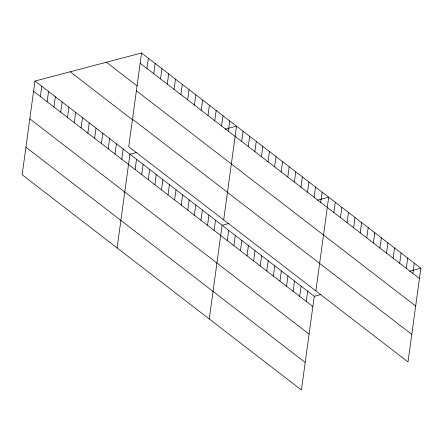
<?xml version="1.0" encoding="UTF-8"?>
<svg xmlns="http://www.w3.org/2000/svg" width="443" height="443" viewBox="0 0 443 443"><rect width="100%" height="100%" fill="white"/><g stroke="black" fill="none" stroke-linecap="round" stroke-linejoin="round"><path stroke-width="0.66" d="M34.986 81.041L22.15 174.763L301.428 390.017L314.27 296.295L34.986 81.041L141.572 52.983L420.85 268.236L408.014 361.959L128.73 146.705L141.572 52.983M40.368 96.513L41.769 86.269M47.152 101.74L48.553 91.496M53.93 106.968L55.336 96.724M60.713 112.195L62.12 101.951M67.497 117.423L68.903 107.178M74.28 122.65L75.681 112.406M81.063 127.877L82.464 117.633M87.847 133.105L89.248 122.861M94.625 138.332L96.031 128.088M101.408 143.565L102.815 133.315M108.192 148.793L109.598 138.543M114.975 154.02L116.376 143.77M121.759 159.247L123.16 148.998M117.107 247.953L129.943 154.225L136.854 152.409M146.949 68.46L148.355 58.21M135.121 169.547L136.527 159.303M153.732 73.688L155.139 63.438M141.705 174.62L143.111 164.375M160.516 78.915L161.916 68.665M148.289 179.692L149.69 169.447M167.299 84.142L168.7 73.892M154.873 184.77L156.274 174.52M174.082 89.37L175.483 79.12M161.457 189.842L162.858 179.598M180.86 94.597L182.267 84.347M168.035 194.914L169.442 184.67M187.644 99.825L189.05 89.575M174.62 199.987L176.026 189.742M194.427 105.052L195.828 94.802M181.204 205.065L182.61 194.815M201.211 110.279L202.612 100.035M187.788 210.137L189.189 199.893M207.994 115.507L209.395 105.262M194.372 215.209L195.773 204.965M200.95 220.282L202.357 210.037M214.777 120.734L216.178 110.49M207.534 225.36L208.941 215.11M221.555 125.962L222.962 115.717M214.119 230.432L215.525 220.188M228.339 131.189L229.745 120.945M209.268 318.982L222.104 225.26L229.014 223.444M223.687 219.894L236.523 126.172L225.221 129.146M227.287 240.577L228.688 230.332M241.706 141.489L243.107 131.244M233.865 245.655L235.272 235.41M248.29 146.561L249.691 136.317M240.449 250.727L241.856 240.483M254.869 151.639L256.275 141.389M247.033 255.799L248.44 245.555M261.453 156.711L262.86 146.467M253.617 260.872L255.018 250.627M268.037 161.784L269.438 151.539M260.202 265.95L261.603 255.705M274.621 166.856L276.022 156.612M266.786 271.022L268.187 260.777M281.205 171.934L282.606 161.684M273.364 276.094L274.771 265.85M287.784 177.006L289.19 166.762M279.948 281.167L281.355 270.922M294.368 182.079L295.774 171.834M286.532 286.244L287.933 276M300.952 187.151L302.359 176.907M293.116 291.317L294.517 281.072M307.536 192.229L308.937 181.979M299.701 296.389L301.102 286.145M314.12 197.301L315.521 187.057M306.279 301.461L307.686 291.217M320.699 202.373L322.105 192.129M315.848 290.924L328.689 197.201L317.382 200.181M333.867 212.524L335.273 202.274M340.451 217.596L341.852 207.352M347.035 222.668L348.436 212.424M353.619 227.741L355.02 217.496M360.198 232.819L361.604 222.569M366.782 237.891L368.188 227.647M373.366 242.963L374.767 232.719M379.95 248.036L381.351 237.791M386.534 253.114L387.935 242.869M393.113 258.186L394.519 247.942M399.697 263.258L401.103 253.014M406.281 268.331L407.682 258.086M412.865 273.409L414.266 263.164M314.27 296.295L321.175 294.473M409.542 271.21L420.85 268.236M140.165 63.227L419.449 278.481M106.398 62.242L137.18 85.97M136.394 90.776L415.672 306.03M132.507 119.161L411.785 334.41M70.16 71.783L132.767 120.036M33.585 91.286L312.863 306.539M29.814 118.835L309.092 334.083M25.921 147.214L305.205 362.468"/></g></svg>
